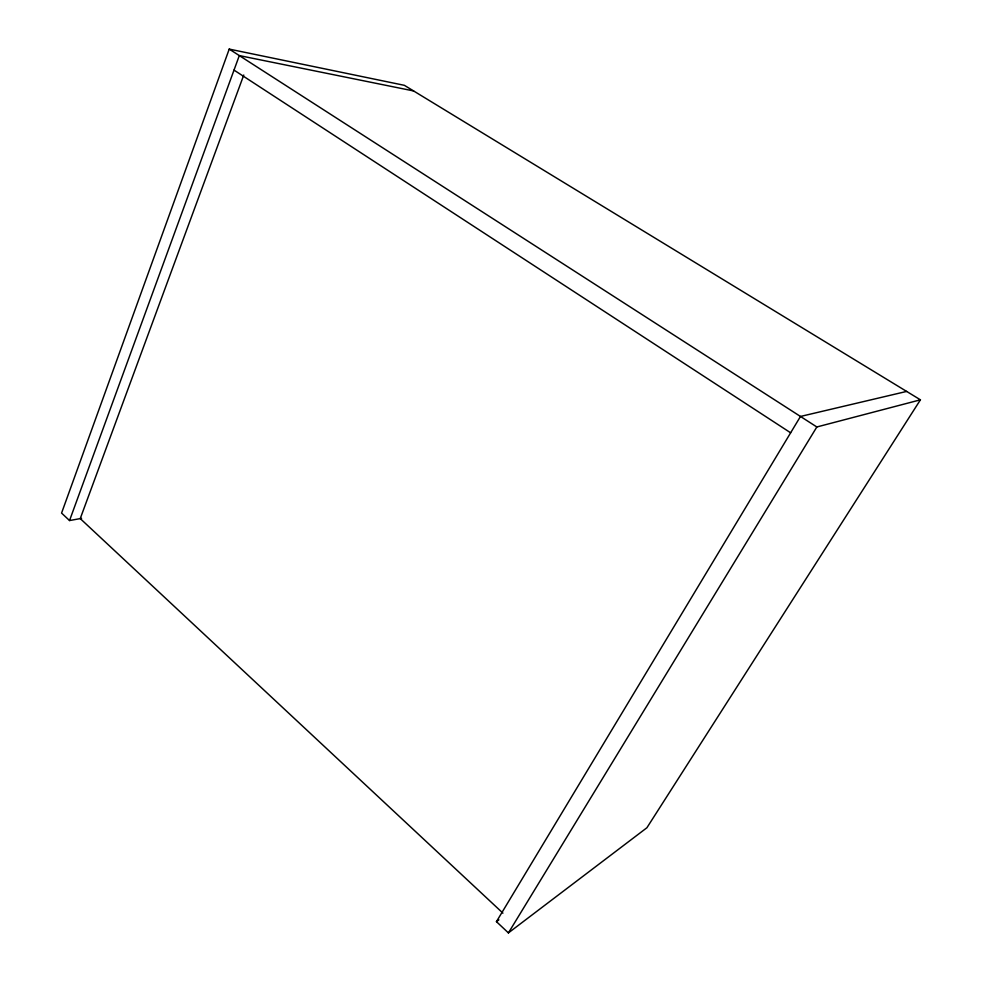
<?xml version="1.0" encoding="UTF-8"?>
<svg xmlns="http://www.w3.org/2000/svg" width="982" height="982" viewBox="0 0 982 982"><rect width="100%" height="100%" fill="white"/><g stroke="black" fill="none" stroke-linecap="round" stroke-linejoin="round"><path stroke-width="1.47" d="M906.644 391.425L800.477 416.454L496.438 921.644L508.418 932.9L646.905 827.752L920.429 399.821L404.375 85.324L229.223 49.1L61.571 513.07L69.538 520.558L81.58 518.349M69.538 520.558L239.313 55.593L413.618 90.945M243.769 75.025L80.242 518.594L502.931 913.125M508.418 932.9L816.84 426.974L920.429 399.821M496.438 921.644L498.893 919.839M229.223 49.1L816.84 426.974M234.011 70.103L790.645 432.804"/></g></svg>
